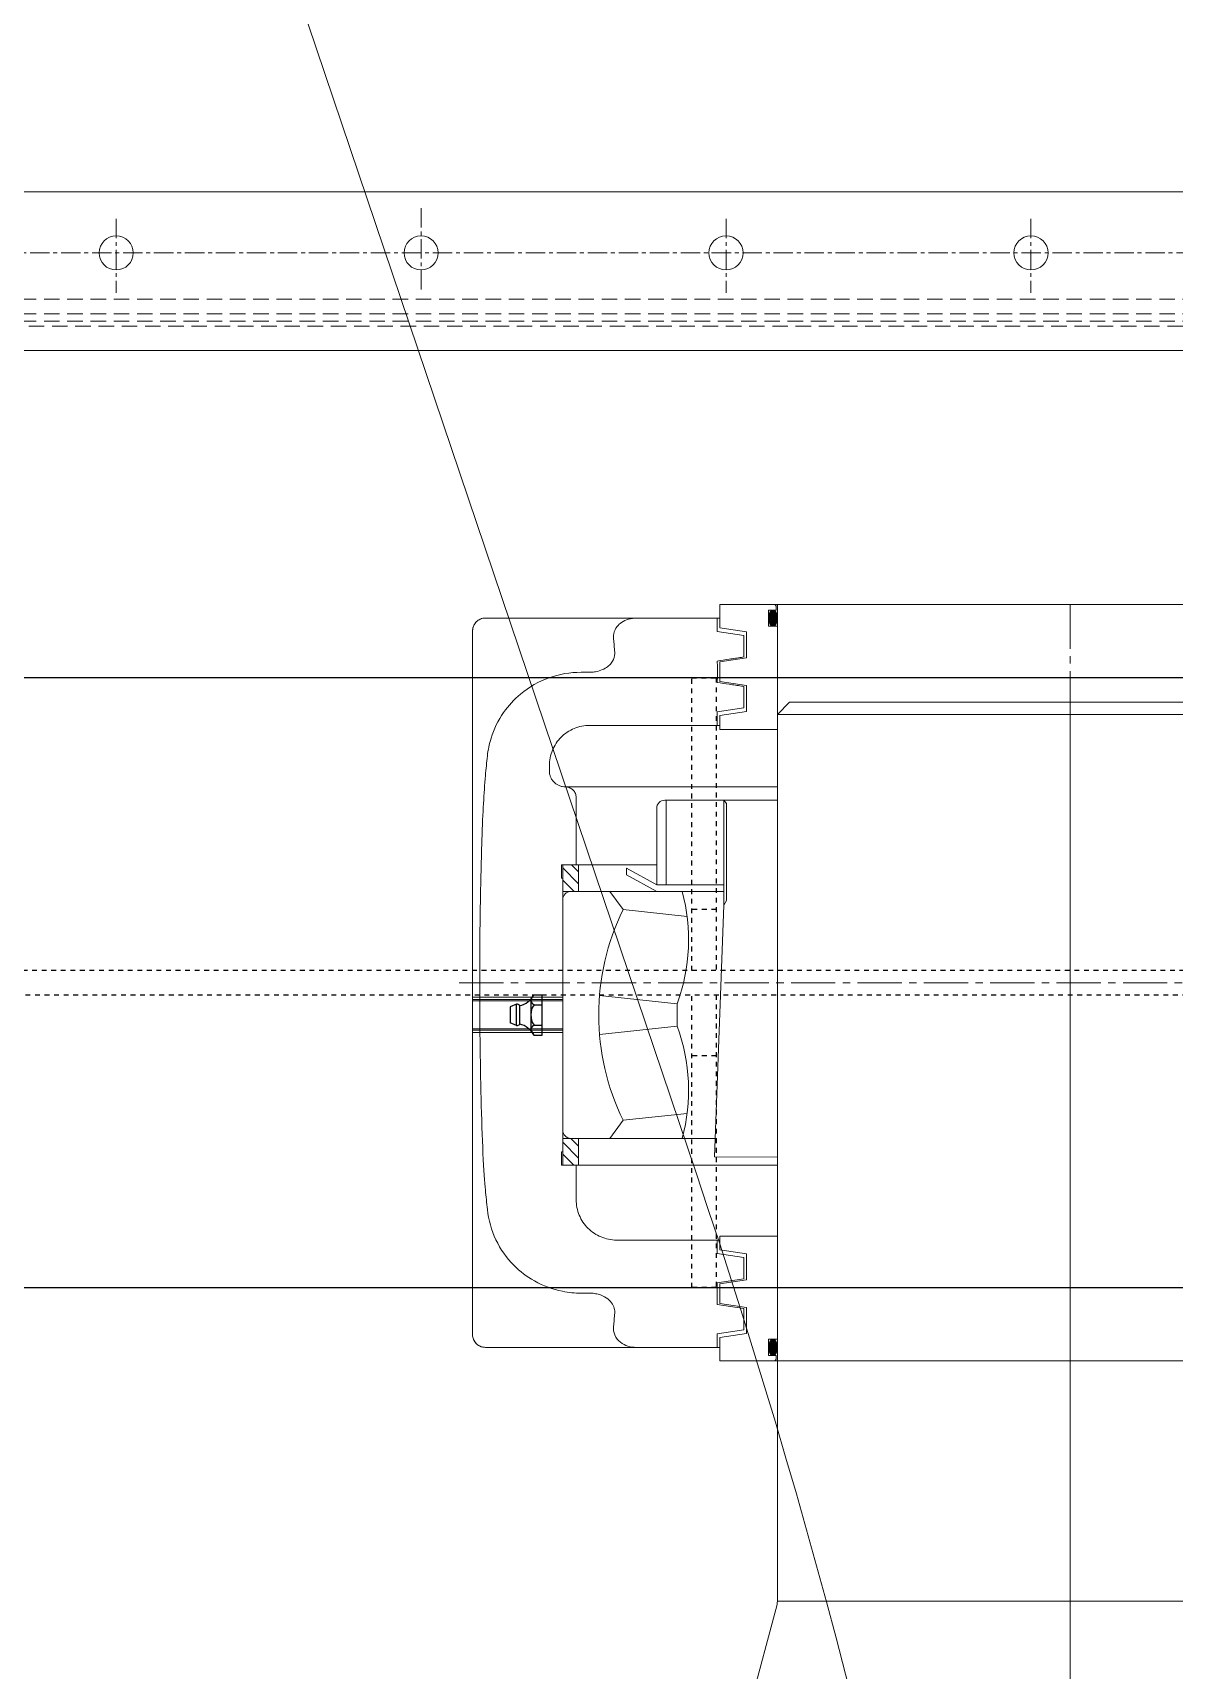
# Model space of a CAD drawing. Header units: millimetres. Extents: x -1319 to 21258, y 11161 to 27532.
# Drawn here: x 8302 to 8770, y 18400 to 19071 of the extents above; entities that cross this region are included whole.
import ezdxf

# ---------------------------------------------------------------- set-up
doc = ezdxf.new("R2010")
doc.units = ezdxf.units.MM
for name, pattern in [('CENTER', [12.7, 7.9375, -1.5875, 1.5875, -1.5875]), ('CENTER2', [1.125, 0.75, -0.125, 0.125, -0.125]), ('DXK_LINE_DOT2', [3.9198, 1.9599, -1.9599]), ('HIDDEN', [9.525, 6.35, -3.175])]:
    doc.linetypes.add(name, pattern=pattern)
doc.layers.add('1', color=7, linetype='Continuous')
doc.layers.add('2', color=7, linetype='Continuous')
for name, color, linetype, lineweight in [('All Bought', 110, 'Continuous', 9), ('CEN', 1, 'CENTER', 9), ('CENETR LINE', 1, 'CENTER2', 9), ('HIDDDEN', 3, 'HIDDEN', 9), ('hoist', 221, 'Continuous', 9), ('MAIN OBJECT', 2, 'Continuous', 18)]:
    doc.layers.add(name, color=color, linetype=linetype, lineweight=lineweight)

# ---------------------------------------------------------------- blocks, each defined once
blk = doc.blocks.new('A$Cfeb8c868')
at = {"layer": '1', "color": 4, "linetype": 'DXK_LINE_DOT2'}
for p, q in [((2845, -4675), (1855, -4675)), ((2845, -4795), (2845, -4675)), ((2845, -4675), (2855, -4675)), ((2855, -4675), (2855, -4795)), ((3845, -4675), (2855, -4675)), ((2855, -4770), (2845, -4770)), ((8370, -4795), (-125, -4795)), ((-125, -4805), (8370, -4805)), ((2845, -4925), (2845, -4805)), ((2855, -4805), (2855, -4925)), ((2855, -4830), (2845, -4830)), ((1855, -4925), (2845, -4925)), ((2855, -4925), (2845, -4925)), ((2855, -4925), (3845, -4925))]:
    blk.add_line(p, q, dxfattribs=at)
at = {"layer": '2', "color": 4, "linetype": 'Continuous'}
for p, q in [((8370, -4675), (-125, -4675)), ((-125, -4925), (5993, -4925))]:
    blk.add_line(p, q, dxfattribs=at)
blk = doc.blocks.new('A$C8184bacf')
at = {"layer": 'All Bought'}
h = blk.add_hatch(color=1, dxfattribs=at)
h.dxf.hatch_style = 1
h.set_gradient(color1=(0, 0, 255), color2=(255, 255, 0), tint=1)
edge = h.paths.add_edge_path()
edge.add_ellipse((2878.27, -4650.5), major_axis=(0, -3.3), ratio=0.55, start_angle=0, end_angle=360, ccw=False)
h = blk.add_hatch(color=1, dxfattribs=at)
h.dxf.hatch_style = 1
h.set_gradient(color1=(0, 0, 255), color2=(255, 255, 0), tint=1)
edge = h.paths.add_edge_path()
edge.add_ellipse((2878.27, -4949.5), major_axis=(0, 3.3), ratio=0.55, start_angle=0, end_angle=360)
at = {"color": 1, "ltscale": 3.5}
for p, q in [((2779.01, -4806.97, 448149754.84), (2780.21, -4804.9, 448149754.84)), ((2780.21, -4804.9, 448149754.84), (2783.58, -4804.9, 448149754.84)), ((2773.13, -4808.86, 448149754.84), (2770.51, -4809.93, 448149754.84)), ((2770.51, -4809.93, 448149754.84), (2770.51, -4816.47, 448149754.84)), ((2773.13, -4817.54, 448149754.84), (2773.13, -4808.86, 448149754.84)), ((2774.43, -4816.99, 448149754.84), (2774.43, -4809.41, 448149754.84)), ((2779.01, -4806.97, 448149754.84), (2779.01, -4819.43, 448149754.84)), ((2780.32, -4809.05, 448149754.84), (2783.58, -4809.05, 448149754.84)), ((2773.13, -4817.54, 448149754.84), (2770.51, -4816.47, 448149754.84)), ((2779.01, -4819.43, 448149754.84), (2780.21, -4821.5, 448149754.84)), ((2780.32, -4817.35, 448149754.84), (2783.58, -4817.35, 448149754.84)), ((2780.21, -4821.5, 448149754.84), (2783.58, -4821.5, 448149754.84))]:
    blk.add_line(p, q, dxfattribs=at)
at = {"color": 1}
blk.add_line((2783.58, -4821.5, 448149754.84), (2783.58, -4804.9, 448149754.84), dxfattribs=at)
at = {"color": 1, "ltscale": 3.5}
for centre, radius, start, end in [((2772.61, -4801.13, 448149754.84), 8.47, 282.42777, 333.00982), ((2773.32, -4810.23, 448149754.84), 1.39, 36.50899, 97.9262), ((2781.31, -4806.97, 448149754.84), 2.3, 180, 244.40846), ((2786.25, -4813.2, 448149754.84), 7.25, 145.03966, 214.96034), ((2773.32, -4816.17, 448149754.84), 1.39, 262.0738, 323.49101), ((2772.61, -4825.27, 448149754.84), 8.47, 26.99018, 77.57223), ((2781.31, -4819.43, 448149754.84), 2.3, 115.59154, 180)]:
    blk.add_arc(centre, radius, start, end, dxfattribs=at)
at = {"layer": 'All Bought', "color": 1}
for p, q in [((3143.73, -4645, 448149754.84), (2856.43, -4645, 448149754.84)), ((2856.43, -4647.2, 448149754.84), (2856.43, -4645, 448149754.84)), ((2879.53, -4647.2, 448149754.84), (2879.53, -4645.66, 448149754.84)), ((2880.08, -4645, 448149754.84), (2880.08, -4955, 448149754.84)), ((2760.36, -4650.5, 448149754.84), (2822.32, -4650.5, 448149754.84)), ((2856.43, -4650.5, 448149754.84), (2822.33, -4650.5, 448149754.84)), ((2855.33, -4656, 448149754.84), (2855.33, -4650.5, 448149754.84)), ((2856.43, -4654.5, 448149754.84), (2856.43, -4647.2, 448149754.84)), ((2876.45, -4653.8, 448149754.84), (2876.45, -4647.2, 448149754.84)), ((2879.53, -4647.2, 448149754.84), (2876.45, -4647.2, 448149754.84)), ((2755.08, -4655.78, 448149754.84), (2755.08, -4666.21, 448149754.84)), ((2866.33, -4657.65, 448149754.84), (2855.33, -4656, 448149754.84)), ((2867.43, -4656.15, 448149754.84), (2856.43, -4654.5, 448149754.84)), ((2866.33, -4666.45, 448149754.84), (2866.33, -4657.65, 448149754.84)), ((2867.43, -4666.85, 448149754.84), (2867.43, -4656.15, 448149754.84)), ((2880.08, -4653.8, 448149754.84), (2876.45, -4653.8, 448149754.84)), ((2880.08, -4696.15, 448149754.84), (2880.08, -4653.8, 448149754.84)), ((2856.43, -4668.5, 448149754.84), (2867.43, -4666.85, 448149754.84)), ((2856.43, -4676.5, 448149754.84), (2856.43, -4668.5, 448149754.84)), ((2755.08, -4678.79, 448149754.84), (2755.08, -4806.91, 448149754.84)), ((2867.43, -4678.15, 448149754.84), (2856.43, -4676.5, 448149754.84)), ((2866.33, -4687.35, 448149754.84), (2866.33, -4678.79, 448149754.84)), ((2867.43, -4688.85, 448149754.84), (2867.43, -4678.15, 448149754.84)), ((2885.08, -4685, 448149755.6), (2880.08, -4690, 448149755.6)), ((3000.08, -4685, 448149755.6), (2885.08, -4685, 448149755.6)), ((3000.08, -4685, 448149755.6), (3000.08, -7915, 448149755.6)), ((3000.08, -4685, 448149755.6), (3115.08, -4685, 448149755.6)), ((2855.33, -4689, 448149754.84), (2866.33, -4687.35, 448149754.84)), ((2855.33, -4694.5, 448149754.84), (2855.33, -4689, 448149754.84)), ((2856.43, -4690.5, 448149754.84), (2867.43, -4688.85, 448149754.84)), ((2856.43, -4696.15, 448149754.84), (2856.43, -4690.5, 448149754.84)), ((2880.08, -4690, 448149755.6), (2880.08, -5053.59, 448149755.6)), ((2803.08, -4694.5, 448149754.84), (2856.43, -4694.5, 448149754.84)), ((2856.43, -4696.15, 448149754.84), (2880.08, -4696.15, 448149754.84)), ((2786.58, -4713.1, 448149754.84), (2786.58, -4711, 448149754.84)), ((2880.08, -4719.7, 448149754.84), (2793.18, -4719.7, 448149754.84)), ((2797.58, -4751.6, 448149754.84), (2797.58, -4724.1, 448149754.84)), ((2833.88, -4725.2, 448149754.84), (2880.08, -4725.2, 448149754.84)), ((2834.43, -4759.85, 448149754.84), (2834.43, -4725.2, 448149754.84)), ((2858.08, -4768.21, 448149754.84), (2858.08, -4725.2, 448149754.84)), ((2858.08, -4725.2, 448149754.84), (2858.08, -4727.14, 448149754.84)), ((2858.08, -4725.2, 448149754.84), (2859.18, -4726.47, 448149754.84)), ((2880.08, -4871.5, 448149754.84), (2880.08, -4725.2, 448149754.84)), ((2830.58, -4759.85, 448149754.84), (2830.58, -4728.5, 448149754.84)), ((2859.18, -4766.34, 448149754.84), (2859.18, -4726.47, 448149754.84)), ((2791.53, -4757.1, 448149754.84), (2791.53, -4751.6, 448149754.84)), ((2791.53, -4751.6, 448149754.84), (2797.58, -4751.6, 448149754.84)), ((2792.08, -4813.2, 448149754.84), (2792.08, -4751.6, 448149754.84)), ((2792.08, -4762.6, 448149754.84), (2792.08, -4751.6, 448149754.84)), ((2792.08, -4751.6, 448149754.84), (2798.58, -4751.6, 448149754.84)), ((2797.58, -4751.6, 448149754.84), (2830.58, -4751.6, 448149754.84)), ((2798.58, -4751.6, 448149754.84), (2798.58, -4762.6, 448149754.84)), ((2830.58, -4759.85, 448149754.84), (2818.2, -4752.98, 448149754.84)), ((2818.2, -4755.73, 448149754.84), (2818.2, -4752.98, 448149754.84)), ((2792.08, -4757.1, 448149754.84), (2791.53, -4757.1, 448149754.84)), ((2830.58, -4762.6, 448149754.84), (2818.2, -4755.73, 448149754.84)), ((2830.58, -4759.85, 448149754.84), (2858.08, -4759.85, 448149754.84)), ((2798.58, -4762.6, 448149754.84), (2792.08, -4762.6, 448149754.84)), ((2792.08, -4860.5, 448149754.84), (2792.08, -4765.9, 448149754.84)), ((2795.38, -4762.6, 448149754.84), (2858.08, -4762.6, 448149754.84)), ((2811.33, -4762.6, 448149754.84), (2816.82, -4770, 448149754.84)), ((2858.08, -4768.21, 448149754.84), (2859.18, -4766.34, 448149754.84)), ((2816.82, -4770, 448149754.84), (2843.04, -4772.79, 448149754.84)), ((2854.31, -4871.44, 448149754.84), (2858.08, -4768.21, 448149754.84)), ((2807.14, -4805.22, 448149754.84), (2838.96, -4808.6, 448149754.84)), ((2792.08, -4874.8, 448149754.84), (2792.08, -4813.2, 448149754.84)), ((2838.96, -4817.8, 448149754.84), (2838.96, -4808.6, 448149754.84)), ((2755.08, -4819.49, 448149754.84), (2755.08, -4944.22, 448149754.84)), ((2807.14, -4821.18, 448149754.84), (2838.96, -4817.8, 448149754.84)), ((2816.82, -4856.4, 448149754.84), (2843.04, -4853.61, 448149754.84)), ((2811.33, -4863.8, 448149754.84), (2816.82, -4856.4, 448149754.84)), ((2792.08, -4863.8, 448149754.84), (2792.08, -4874.8, 448149754.84)), ((2798.58, -4863.8, 448149754.84), (2792.08, -4863.8, 448149754.84)), ((2795.38, -4863.8, 448149754.84), (2854.59, -4863.8, 448149754.84)), ((2798.58, -4874.8, 448149754.84), (2798.58, -4863.8, 448149754.84)), ((2791.53, -4874.8, 448149754.84), (2791.53, -4869.3, 448149754.84)), ((2791.53, -4869.3, 448149754.84), (2792.08, -4869.3, 448149754.84)), ((2854.31, -4871.44, 448149754.84), (2880.08, -4871.5, 448149754.84)), ((2797.58, -4874.8, 448149754.84), (2791.53, -4874.8, 448149754.84)), ((2792.08, -4874.8, 448149754.84), (2798.58, -4874.8, 448149754.84)), ((2797.58, -4889, 448149754.84), (2797.58, -4874.8, 448149754.84)), ((2797.58, -4874.8, 448149754.84), (2880.08, -4874.8, 448149754.84)), ((2856.43, -4905.5, 448149754.84), (2814.08, -4905.5, 448149754.84)), ((2855.33, -4911, 448149754.84), (2855.33, -4905.5, 448149754.84)), ((2856.43, -4903.85, 448149754.84), (2880.08, -4903.85, 448149754.84)), ((2856.43, -4903.85, 448149754.84), (2856.43, -4909.5, 448149754.84)), ((2880.08, -4903.85, 448149754.84), (2880.08, -4946.2, 448149754.84)), ((2866.33, -4912.65, 448149754.84), (2855.33, -4911, 448149754.84)), ((2856.43, -4909.5, 448149754.84), (2867.43, -4911.15, 448149754.84)), ((2866.33, -4921.45, 448149754.84), (2866.33, -4912.65, 448149754.84)), ((2867.43, -4911.15, 448149754.84), (2867.43, -4921.85, 448149754.84)), ((2855.33, -4923.1, 448149754.84), (2866.33, -4921.45, 448149754.84)), ((2855.33, -4931.9, 448149754.84), (2855.33, -4923.1, 448149754.84)), ((2867.43, -4921.85, 448149754.84), (2856.43, -4923.5, 448149754.84)), ((2856.43, -4923.5, 448149754.84), (2856.43, -4931.5, 448149754.84)), ((2866.33, -4933.55, 448149754.84), (2855.33, -4931.9, 448149754.84)), ((2856.43, -4931.5, 448149754.84), (2867.43, -4933.15, 448149754.84)), ((2866.33, -4942.35, 448149754.84), (2866.33, -4933.55, 448149754.84)), ((2867.43, -4933.15, 448149754.84), (2867.43, -4943.85, 448149754.84)), ((2855.33, -4944, 448149754.84), (2866.33, -4942.35, 448149754.84)), ((2855.33, -4949.5, 448149754.84), (2855.33, -4944, 448149754.84)), ((2867.43, -4943.85, 448149754.84), (2856.43, -4945.5, 448149754.84)), ((2856.43, -4945.5, 448149754.84), (2856.43, -4952.8, 448149754.84)), ((2880.08, -4946.2, 448149754.84), (2876.45, -4946.2, 448149754.84)), ((2876.45, -4946.2, 448149754.84), (2876.45, -4952.8, 448149754.84)), ((2760.36, -4949.5, 448149754.84), (2822.32, -4949.5, 448149754.84)), ((2822.33, -4949.5, 448149754.84), (2856.43, -4949.5, 448149754.84)), ((2856.43, -4952.8, 448149754.84), (2856.43, -4955, 448149754.84)), ((2879.53, -4952.8, 448149754.84), (2876.45, -4952.8, 448149754.84)), ((2879.53, -4952.8, 448149754.84), (2879.53, -4954.34, 448149754.84)), ((3143.73, -4955, 448149754.84), (2856.43, -4955, 448149754.84)), ((2860.25, -5128.26, 448149755.6), (2879.91, -5054.89, 448149755.6)), ((2880.08, -5053.59, 448149755.6), (3000.08, -5053.6, 448149755.6)), ((3120.08, -5053.59, 448149755.6), (3000.08, -5053.6, 448149755.6))]:
    blk.add_line(p, q, dxfattribs=at)
at = {"layer": 'All Bought', "color": 1, "ltscale": 3.43245}
for p, q in [((2799.57, -4672.72, 448149754.84), (2803.43, -4672.72, 448149754.84)), ((2803.43, -4927.28, 448149754.84), (2799.57, -4927.28, 448149754.84))]:
    blk.add_line(p, q, dxfattribs=at)
at = {"layer": 'All Bought', "color": 1, "ltscale": 0.25}
for p in [(2880.08, -4690, 448149755.6), (3120.08, -4690, 448149755.6)]:
    blk.add_line(p, (3000.08, -4690.01, 448149755.6), dxfattribs=at)
at = {"layer": 'All Bought', "color": 1, "linetype": 'Continuous'}
for p, q in [((2798.58, -4759.45, 448149754.84), (2792.08, -4752.95, 448149754.84)), ((2798.58, -4754.51, 448149754.84), (2795.67, -4751.6, 448149754.84)), ((2796.79, -4762.6, 448149754.84), (2792.08, -4757.89, 448149754.84)), ((2798.58, -4871.89, 448149754.84), (2792.08, -4865.39, 448149754.84)), ((2798.58, -4866.95, 448149754.84), (2795.43, -4863.8, 448149754.84)), ((2796.55, -4874.8, 448149754.84), (2792.08, -4870.33, 448149754.84))]:
    blk.add_line(p, q, dxfattribs=at)
at = {"layer": 'All Bought', "color": 1, "ltscale": 26.877386}
for p, q in [((2792.08, -4805.96, 448149754.84), (2755.08, -4805.96, 448149754.84)), ((2792.08, -4806.91, 448149754.84), (2755.08, -4806.91, 448149754.84)), ((2792.08, -4819.49, 448149754.84), (2755.08, -4819.49, 448149754.84)), ((2755.08, -4820.44, 448149754.84), (2792.08, -4820.44, 448149754.84))]:
    blk.add_line(p, q, dxfattribs=at)
at = {"layer": 'All Bought', "color": 1}
for centre, radius, start, end in [((2878.87, -4645.66, 448149754.84), 0.66, 0, 90), ((2833.88, -4728.5, 448149754.84), 3.3, 90, 180), ((2795.38, -4765.9, 448149754.84), 3.3, 90, 180), ((2767.83, -4782.35, 448149754.84), 75.82, 339.74705, 15.09929), ((2905.04, -4813.2, 448149754.84), 98.23, 153.91337, 206.08663), ((2767.83, -4844.05, 448149754.84), 75.82, 344.90071, 20.25295), ((2795.38, -4860.5, 448149754.84), 3.3, 180, 270), ((2878.87, -4954.34, 448149754.84), 0.66, 270, 0), ((2875.08, -5053.59, 448149755.6), 5, 345, 0)]:
    blk.add_arc(centre, radius, start, end, dxfattribs=at)
for centre, major_axis, start_param, end_param in [((2760.36, -4672.5, 448149754.84), (0, 22), 0, 0.003073), ((2755.08, -4672.5, 448149754.84), (0, 16.72), 4.712389, 6.287425), ((2755.08, -4672.5, 448149754.84), (0, -6.29), 0.011262, 3.130331), ((2755.08, -4813.2, 448149754.84), (0, -6.29), 0.011262, 3.130331), ((2760.36, -4927.5, 448149754.84), (0, -22), 6.28011, 6.283183)]:
    blk.add_ellipse(centre, major_axis=major_axis, ratio=0.000622, start_param=start_param, end_param=end_param, dxfattribs=at)
at = {"layer": 'All Bought', "color": 1, "extrusion": (0, 0, -1)}
blk.add_ellipse((2878.27, -4650.5, 448149754.84), major_axis=(0, -3.3), ratio=0.55, dxfattribs=at)
at = {"layer": 'All Bought', "color": 1, "ltscale": 0.090823}
for centre, major_axis in [((2755.08, -4672.5, 448149754.84), (0, 6.29)), ((2755.08, -4672.5, 448149754.84), (0, -6.29)), ((2755.08, -4813.2, 448149754.84), (0, 6.29)), ((2755.08, -4813.2, 448149754.84), (0, -6.29))]:
    blk.add_ellipse(centre, major_axis=major_axis, ratio=0.000622, start_param=6.271924, end_param=6.294447, dxfattribs=at)
at = {"layer": 'All Bought', "color": 1, "ltscale": 1.578308}
blk.add_ellipse((2866.34, -4672.5, 448149754.84), major_axis=(0, -7.24), ratio=0.000622, start_param=0.242578, end_param=0.582696, dxfattribs=at)
at = {"layer": 'All Bought', "color": 1}
blk.add_ellipse((2878.27, -4949.5, 448149754.84), major_axis=(0, 3.3), ratio=0.55, dxfattribs=at)
for points, knots in [([(2760.36, -4650.5, 448149754.84), (2760.03, -4650.5, 448149754.84), (2759.68, -4650.53, 448149754.84), (2758.98, -4650.67, 448149754.84), (2758.64, -4650.78, 448149754.84), (2758.04, -4651.03, 448149754.84), (2757.72, -4651.19, 448149754.84), (2757.13, -4651.59, 448149754.84), (2756.86, -4651.82, 448149754.84), (2756.4, -4652.28, 448149754.84), (2756.17, -4652.55, 448149754.84), (2755.77, -4653.14, 448149754.84), (2755.61, -4653.46, 448149754.84), (2755.36, -4654.06, 448149754.84), (2755.25, -4654.4, 448149754.84), (2755.11, -4655.1, 448149754.84), (2755.08, -4655.45, 448149754.84), (2755.08, -4655.78, 448149754.84)], [0, 0, 0, 0, 0.0888576, 0.0888576, 0.1777152, 0.1777152, 0.2665731, 0.2665731, 0.3554311, 0.3554311, 0.4442894, 0.4442894, 0.5331477, 0.5331477, 0.6220064, 0.6220064, 0.7108651, 0.7108651, 0.7108651, 0.7108651]), ([(2755.08, -4655.78, 448149754.84), (2755.2, -4654.6, 448149754.84), (2755.3, -4654.22, 448149754.84), (2755.63, -4653.39, 448149754.84), (2755.88, -4652.94, 448149754.84), (2756.54, -4652.1, 448149754.84), (2756.96, -4651.7, 448149754.84), (2757.89, -4651.08, 448149754.84), (2758.41, -4650.84, 448149754.84), (2759.41, -4650.56, 448149754.84), (2759.89, -4650.5, 448149754.84), (2760.36, -4650.5, 448149754.84)], [0, 0, 0, 0, 0.1054269, 0.1054269, 0.2432705, 0.2432705, 0.3965866, 0.3965866, 0.5495154, 0.5495154, 0.6784358, 0.6784358, 0.6784358, 0.6784358]), ([(2822.32, -4650.5, 448149754.84), (2822.32, -4650.5, 448149754.84), (2822.32, -4650.5, 448149754.84), (2822.31, -4650.5, 448149754.84), (2822.31, -4650.5, 448149754.84), (2822.31, -4650.5, 448149754.84)], [-0.001174289, -0.001174289, -0.001174289, -0.001174289, -0.000650113, -0.000650113, 0, 0, 0, 0]), ([(2866.34, -4666.45, 448149754.84), (2865.99, -4666.5, 448149754.84), (2865.63, -4666.56, 448149754.84), (2864.52, -4666.73, 448149754.84), (2863.7, -4666.85, 448149754.84), (2862.04, -4667.1, 448149754.84), (2861.18, -4667.23, 448149754.84), (2858.72, -4667.6, 448149754.84), (2857.07, -4667.85, 448149754.84), (2855.41, -4668.1, 448149754.84)], [2.3836015, 2.3836015, 2.3836015, 2.3836015, 2.4838288, 2.4838288, 2.7150976, 2.7150976, 2.9463663, 2.9463663, 3.3713346, 3.3713346, 3.3713346, 3.3713346]), ([(2855.41, -4668.1, 448149754.84), (2855.43, -4668.65, 448149754.84), (2855.45, -4669.34, 448149754.84), (2855.47, -4670.87, 448149754.84), (2855.48, -4671.71, 448149754.84), (2855.48, -4672.5, 448149754.84), (2855.48, -4673.29, 448149754.84), (2855.47, -4674.13, 448149754.84), (2855.45, -4675.66, 448149754.84), (2855.43, -4676.35, 448149754.84), (2855.41, -4676.9, 448149754.84)], [-0.424669, -0.424669, -0.424669, -0.424669, -0.2155926, -0.2155926, 0, 0, 0, 0.2155926, 0.2155926, 0.424669, 0.424669, 0.424669, 0.424669]), ([(2855.41, -4676.9, 448149754.84), (2857.07, -4677.15, 448149754.84), (2858.72, -4677.4, 448149754.84), (2861.18, -4677.77, 448149754.84), (2862.04, -4677.9, 448149754.84), (2863.7, -4678.15, 448149754.84), (2864.52, -4678.27, 448149754.84), (2865.63, -4678.44, 448149754.84), (2865.99, -4678.5, 448149754.84), (2866.34, -4678.55, 448149754.84)], [0.9626443, 0.9626443, 0.9626443, 0.9626443, 1.3876126, 1.3876126, 1.6188814, 1.6188814, 1.8501501, 1.8501501, 1.9503774, 1.9503774, 1.9503774, 1.9503774]), ([(2866.34, -4678.55, 448149754.84), (2866.34, -4678.72, 448149754.84), (2866.33, -4678.79, 448149754.84), (2866.33, -4678.79, 448149754.84), (2866.33, -4678.79, 448149754.84), (2866.33, -4678.79, 448149754.84)], [0.7077487, 0.7077487, 0.7077487, 0.7077487, 0.8623955, 0.8623955, 0.8624667, 0.8624667, 0.8624667, 0.8624667]), ([(2786.58, -4711, 448149754.84), (2786.58, -4709.98, 448149754.84), (2786.68, -4708.87, 448149754.84), (2787.11, -4706.69, 448149754.84), (2787.45, -4705.63, 448149754.84), (2788.23, -4703.75, 448149754.84), (2788.74, -4702.76, 448149754.84), (2789.98, -4700.91, 448149754.84), (2790.69, -4700.05, 448149754.84), (2792.13, -4698.61, 448149754.84), (2792.99, -4697.9, 448149754.84), (2794.84, -4696.66, 448149754.84), (2795.83, -4696.15, 448149754.84), (2797.71, -4695.37, 448149754.84), (2798.77, -4695.03, 448149754.84), (2800.95, -4694.6, 448149754.84), (2802.06, -4694.5, 448149754.84), (2803.08, -4694.5, 448149754.84)], [0, 0, 0, 0, 0.27768, 0.27768, 0.555361, 0.555361, 0.833041, 0.833041, 1.110722, 1.110722, 1.388402, 1.388402, 1.666083, 1.666083, 1.943763, 1.943763, 2.221444, 2.221444, 2.221444, 2.221444]), ([(2793.18, -4719.7, 448149754.84), (2792.77, -4719.7, 448149754.84), (2792.33, -4719.66, 448149754.84), (2791.46, -4719.49, 448149754.84), (2791.03, -4719.35, 448149754.84), (2790.28, -4719.04, 448149754.84), (2789.88, -4718.83, 448149754.84), (2789.14, -4718.34, 448149754.84), (2788.8, -4718.05, 448149754.84), (2788.23, -4717.48, 448149754.84), (2787.94, -4717.14, 448149754.84), (2787.45, -4716.4, 448149754.84), (2787.24, -4716, 448149754.84), (2786.93, -4715.25, 448149754.84), (2786.79, -4714.82, 448149754.84), (2786.62, -4713.95, 448149754.84), (2786.58, -4713.51, 448149754.84), (2786.58, -4713.1, 448149754.84)], [-0.8885776, -0.8885776, -0.8885776, -0.8885776, -0.7775054, -0.7775054, -0.6664332, -0.6664332, -0.555361, -0.555361, -0.4442888, -0.4442888, -0.3332166, -0.3332166, -0.2221444, -0.2221444, -0.1110722, -0.1110722, 0, 0, 0, 0]), ([(2797.58, -4724.1, 448149754.84), (2797.58, -4723.83, 448149754.84), (2797.55, -4723.53, 448149754.84), (2797.44, -4722.95, 448149754.84), (2797.35, -4722.67, 448149754.84), (2797.14, -4722.17, 448149754.84), (2797, -4721.9, 448149754.84), (2796.67, -4721.41, 448149754.84), (2796.48, -4721.18, 448149754.84), (2796.1, -4720.8, 448149754.84), (2795.87, -4720.61, 448149754.84), (2795.38, -4720.28, 448149754.84), (2795.12, -4720.14, 448149754.84), (2794.61, -4719.93, 448149754.84), (2794.33, -4719.84, 448149754.84), (2793.75, -4719.73, 448149754.84), (2793.45, -4719.7, 448149754.84), (2793.18, -4719.7, 448149754.84)], [1.1847701, 1.1847701, 1.1847701, 1.1847701, 1.2588182, 1.2588182, 1.3328664, 1.3328664, 1.4069145, 1.4069145, 1.4809626, 1.4809626, 1.5550108, 1.5550108, 1.6290589, 1.6290589, 1.703107, 1.703107, 1.7771552, 1.7771552, 1.7771552, 1.7771552]), ([(2814.08, -4905.5, 448149754.84), (2813.06, -4905.5, 448149754.84), (2811.95, -4905.4, 448149754.84), (2809.77, -4904.97, 448149754.84), (2808.71, -4904.63, 448149754.84), (2806.83, -4903.85, 448149754.84), (2805.84, -4903.34, 448149754.84), (2803.99, -4902.1, 448149754.84), (2803.13, -4901.39, 448149754.84), (2801.69, -4899.95, 448149754.84), (2800.98, -4899.09, 448149754.84), (2799.74, -4897.24, 448149754.84), (2799.23, -4896.25, 448149754.84), (2798.45, -4894.37, 448149754.84), (2798.11, -4893.31, 448149754.84), (2797.68, -4891.13, 448149754.84), (2797.58, -4890.02, 448149754.84), (2797.58, -4889, 448149754.84)], [-2.221444, -2.221444, -2.221444, -2.221444, -1.943763, -1.943763, -1.666083, -1.666083, -1.388402, -1.388402, -1.110722, -1.110722, -0.833041, -0.833041, -0.555361, -0.555361, -0.27768, -0.27768, 0, 0, 0, 0]), ([(2755.08, -4944.22, 448149754.84), (2755.08, -4944.55, 448149754.84), (2755.11, -4944.9, 448149754.84), (2755.25, -4945.6, 448149754.84), (2755.36, -4945.94, 448149754.84), (2755.61, -4946.54, 448149754.84), (2755.77, -4946.86, 448149754.84), (2756.17, -4947.45, 448149754.84), (2756.4, -4947.72, 448149754.84), (2756.86, -4948.18, 448149754.84), (2757.13, -4948.41, 448149754.84), (2757.72, -4948.81, 448149754.84), (2758.04, -4948.97, 448149754.84), (2758.64, -4949.22, 448149754.84), (2758.98, -4949.33, 448149754.84), (2759.68, -4949.47, 448149754.84), (2760.03, -4949.5, 448149754.84), (2760.36, -4949.5, 448149754.84)], [-0.7108651, -0.7108651, -0.7108651, -0.7108651, -0.6220064, -0.6220064, -0.5331477, -0.5331477, -0.4442894, -0.4442894, -0.3554311, -0.3554311, -0.2665731, -0.2665731, -0.1777152, -0.1777152, -0.0888576, -0.0888576, 0, 0, 0, 0]), ([(2760.36, -4949.5, 448149754.84), (2759.79, -4949.5, 448149754.84), (2759.21, -4949.41, 448149754.84), (2758.14, -4949.04, 448149754.84), (2757.63, -4948.77, 448149754.84), (2756.74, -4948.1, 448149754.84), (2756.34, -4947.69, 448149754.84), (2755.7, -4946.76, 448149754.84), (2755.45, -4946.24, 448149754.84), (2755.23, -4945.48, 448149754.84), (2755.18, -4945.25, 448149754.84), (2755.14, -4945.02, 448149754.84)], [0, 0, 0, 0, 0.1556608, 0.1556608, 0.3085095, 0.3085095, 0.461459, 0.461459, 0.6144001, 0.6144001, 0.6781392, 0.6781392, 0.6781392, 0.6781392]), ([(2822.31, -4949.5, 448149754.84), (2822.31, -4949.5, 448149754.84), (2822.31, -4949.5, 448149754.84), (2822.32, -4949.5, 448149754.84), (2822.32, -4949.5, 448149754.84), (2822.32, -4949.5, 448149754.84)], [-0.001174289, -0.001174289, -0.001174289, -0.001174289, -0.000524176, -0.000524176, 0, 0, 0, 0])]:
    blk.add_open_spline(points, degree=3, knots=knots, dxfattribs=at)
for points, weights, degree in [([(2822.31, -4650.5, 448149754.84), (2792.08, -4650.5, 448149754.84), (2760.36, -4650.5, 448149754.84)], [0.999999999634, 0.999999597681, 1], 2), ([(2755.08, -4807.45, 448149754.84), (2766.06, -4807.45, 448149754.84), (2777.06, -4807.46, 448149754.84), (2788.1, -4807.47, 448149754.84)], [0.999999994503, 0.999999111285, 0.999999110427, 0.999999991929], 3), ([(2788.08, -4818.95, 448149754.84), (2777.05, -4818.95, 448149754.84), (2766.05, -4818.95, 448149754.84), (2755.08, -4818.95, 448149754.84)], [1, 0.999999119112, 0.999999119162, 1.00000000015], 3), ([(2760.36, -4949.5, 448149754.84), (2792.08, -4949.5, 448149754.84), (2822.31, -4949.5, 448149754.84)], [1, 0.999999598847, 0.999999999635], 2)]:
    blk.add_rational_spline(points, weights, degree=degree, dxfattribs=at)
at = {"layer": 'All Bought', "color": 1, "ltscale": 14.638486}
blk.add_open_spline([(2812.89, -4659.19, 448149754.84), (2812.79, -4658.39, 448149754.84), (2812.84, -4657.62, 448149754.84), (2813.21, -4655.77, 448149754.84), (2813.7, -4654.8, 448149754.84), (2814.83, -4653.32, 448149754.84), (2815.44, -4652.76, 448149754.84), (2816.98, -4651.69, 448149754.84), (2817.97, -4651.24, 448149754.84), (2820.08, -4650.65, 448149754.84), (2821.19, -4650.5, 448149754.84), (2822.31, -4650.5, 448149754.84)], degree=3, knots=[-2.464093, -2.464093, -2.464093, -2.464093, -2.121741, -2.121741, -1.581706, -1.581706, -1.150319, -1.150319, -0.575156, -0.575156, -0.001138, -0.001138, -0.001138, -0.001138], dxfattribs=at)
at = {"layer": 'All Bought', "color": 1, "ltscale": 0.013366}
for points in [[(2822.32, -4650.5, 448149754.84), (2822.32, -4650.5, 448149754.84), (2822.31, -4650.5, 448149754.84), (2822.31, -4650.5, 448149754.84)], [(2822.31, -4949.5, 448149754.84), (2822.31, -4949.5, 448149754.84), (2822.32, -4949.5, 448149754.84), (2822.32, -4949.5, 448149754.84)]]:
    blk.add_open_spline(points, degree=3, dxfattribs=at)
at = {"layer": 'All Bought', "color": 1}
for points in [[(2822.33, -4650.5, 448149754.84), (2822.33, -4650.5, 448149754.84), (2822.32, -4650.5, 448149754.84), (2822.32, -4650.5, 448149754.84)], [(2788.1, -4807.47, 448149754.84), (2788.16, -4807.47, 448149754.84), (2788.23, -4807.47, 448149754.84), (2788.3, -4807.47, 448149754.84)], [(2788.3, -4807.47, 448149754.84), (2789.56, -4807.47, 448149754.84), (2790.82, -4807.47, 448149754.84), (2792.08, -4807.47, 448149754.84)], [(2788.3, -4818.95, 448149754.84), (2788.23, -4818.95, 448149754.84), (2788.15, -4818.95, 448149754.84), (2788.08, -4818.95, 448149754.84)], [(2792.08, -4818.95, 448149754.84), (2790.82, -4818.95, 448149754.84), (2789.56, -4818.95, 448149754.84), (2788.3, -4818.95, 448149754.84)], [(2822.32, -4949.5, 448149754.84), (2822.32, -4949.5, 448149754.84), (2822.33, -4949.5, 448149754.84), (2822.33, -4949.5, 448149754.84)]]:
    blk.add_open_spline(points, degree=3, dxfattribs=at)
at = {"layer": 'All Bought', "color": 1, "ltscale": 7.97493}
blk.add_open_spline([(2805.55, -4672.5, 448149754.84), (2806.55, -4672.33, 448149754.84), (2807.53, -4672.04, 448149754.84), (2809.86, -4670.99, 448149754.84), (2811.1, -4670.06, 448149754.84), (2812.71, -4668, 448149754.84), (2813.17, -4666.93, 448149754.84), (2813.4, -4665.41, 448149754.84), (2813.41, -4664.96, 448149754.84), (2813.38, -4664.52, 448149754.84)], degree=3, knots=[-1.271154, -1.271154, -1.271154, -1.271154, -0.991177, -0.991177, -0.543213, -0.543213, -0.160187, -0.160187, 0, 0, 0, 0], dxfattribs=at)
at = {"layer": 'All Bought', "color": 1, "ltscale": 3.937527}
for points, knots in [([(2813.38, -4664.52, 448149754.84), (2813.32, -4663.56, 448149754.84), (2813.24, -4662.64, 448149754.84), (2813.07, -4660.86, 448149754.84), (2812.98, -4660.01, 448149754.84), (2812.89, -4659.19, 448149754.84)], [-0.6913466, -0.6913466, -0.6913466, -0.6913466, -0.3456733, -0.3456733, 0, 0, 0, 0]), ([(2812.89, -4940.81, 448149754.84), (2812.98, -4939.99, 448149754.84), (2813.07, -4939.14, 448149754.84), (2813.24, -4937.36, 448149754.84), (2813.32, -4936.44, 448149754.84), (2813.38, -4935.48, 448149754.84)], [0, 0, 0, 0, 0.3456733, 0.3456733, 0.6913466, 0.6913466, 0.6913466, 0.6913466])]:
    blk.add_open_spline(points, degree=3, knots=knots, dxfattribs=at)
at = {"layer": 'All Bought', "color": 1, "ltscale": 1.369994}
for points in [[(2803.43, -4672.72, 448149754.84), (2803.78, -4672.72, 448149754.84), (2804.14, -4672.7, 448149754.84), (2804.85, -4672.63, 448149754.84), (2805.2, -4672.57, 448149754.84), (2805.55, -4672.5, 448149754.84)], [(2805.55, -4927.5, 448149754.84), (2805.2, -4927.43, 448149754.84), (2804.85, -4927.37, 448149754.84), (2804.14, -4927.3, 448149754.84), (2803.78, -4927.28, 448149754.84), (2803.43, -4927.28, 448149754.84)]]:
    blk.add_open_spline(points, degree=3, knots=[0, 0, 0, 0, 0.0971084, 0.0971084, 0.1942169, 0.1942169, 0.1942169, 0.1942169], dxfattribs=at)
at = {"layer": 'All Bought', "color": 1, "ltscale": 30.627644}
blk.add_open_spline([(2761.18, -4707.03, 448149754.84), (2761.44, -4704.58, 448149754.84), (2761.94, -4702.15, 448149754.84), (2763.82, -4696.03, 448149754.84), (2765.57, -4692.45, 448149754.84), (2769.79, -4686.39, 448149754.84), (2772.15, -4683.83, 448149754.84), (2778.28, -4678.75, 448149754.84), (2782.27, -4676.48, 448149754.84), (2790.7, -4673.48, 448149754.84), (2795.14, -4672.72, 448149754.84), (2799.57, -4672.72, 448149754.84)], degree=3, knots=[0, 0, 0, 0, 0.671585, 0.671585, 1.74612, 1.74612, 2.686051, 2.686051, 3.917924, 3.917924, 5.127766, 5.127766, 5.127766, 5.127766], dxfattribs=at)
at = {"layer": 'All Bought', "color": 1, "ltscale": 5.160894}
for points in [[(2760.37, -4715.03, 448149754.84), (2760.63, -4712.36, 448149754.84), (2760.9, -4709.69, 448149754.84), (2761.18, -4707.03, 448149754.84)], [(2761.18, -4892.97, 448149754.84), (2760.9, -4890.31, 448149754.84), (2760.63, -4887.64, 448149754.84), (2760.37, -4884.97, 448149754.84)]]:
    blk.add_open_spline(points, degree=3, dxfattribs=at)
at = {"layer": 'All Bought', "color": 1, "ltscale": 28.138302}
blk.add_open_spline([(2760.37, -4884.97, 448149754.84), (2759.61, -4879.19, 448149754.84), (2759.02, -4863.37, 448149754.84), (2758.22, -4831.71, 448149754.84), (2758.02, -4815.85, 448149754.84), (2758.02, -4790.24, 448149754.84), (2758.09, -4780.48, 448149754.84), (2758.4, -4760.98, 448149754.84), (2758.63, -4751.23, 448149754.84), (2759.3, -4729.32, 448149754.84), (2759.79, -4722.67, 448149754.84), (2760.37, -4715.03, 448149754.84)], degree=3, knots=[0, 0, 0, 0, 4.323377, 4.323377, 8.646753, 8.646753, 11.307839, 11.307839, 13.968924, 13.968924, 17.293507, 17.293507, 17.293507, 17.293507], dxfattribs=at)
at = {"layer": 'All Bought', "color": 1, "ltscale": 30.627657}
blk.add_open_spline([(2799.57, -4927.28, 448149754.84), (2797.01, -4927.28, 448149754.84), (2794.45, -4927.03, 448149754.84), (2787.92, -4925.72, 448149754.84), (2784.03, -4924.28, 448149754.84), (2777.38, -4920.52, 448149754.84), (2774.53, -4918.35, 448149754.84), (2769.02, -4912.79, 448149754.84), (2766.53, -4909.25, 448149754.84), (2762.83, -4901.49, 448149754.84), (2761.63, -4897.27, 448149754.84), (2761.18, -4892.97, 448149754.84)], degree=3, knots=[0, 0, 0, 0, 0.698426, 0.698426, 1.815907, 1.815907, 2.783318, 2.783318, 3.949449, 3.949449, 5.127761, 5.127761, 5.127761, 5.127761], dxfattribs=at)
at = {"layer": 'All Bought', "color": 1, "ltscale": 7.975439}
blk.add_open_spline([(2813.38, -4935.48, 448149754.84), (2813.42, -4935.01, 448149754.84), (2813.39, -4934.54, 448149754.84), (2813.19, -4933.29, 448149754.84), (2812.91, -4932.53, 448149754.84), (2812.01, -4931.01, 448149754.84), (2811.35, -4930.28, 448149754.84), (2809.69, -4928.96, 448149754.84), (2808.66, -4928.4, 448149754.84), (2806.9, -4927.79, 448149754.84), (2806.23, -4927.62, 448149754.84), (2805.55, -4927.5, 448149754.84)], degree=3, knots=[0, 0, 0, 0, 0.170665, 0.170665, 0.44373, 0.44373, 0.748006, 0.748006, 1.080877, 1.080877, 1.271144, 1.271144, 1.271144, 1.271144], dxfattribs=at)
at = {"layer": 'All Bought', "color": 1, "ltscale": 14.63816}
for points, knots in [([(2815.74, -4947.43, 448149754.84), (2814.74, -4946.65, 448149754.84), (2813.89, -4945.62, 448149754.84), (2812.95, -4943.34, 448149754.84), (2812.74, -4942.11, 448149754.84), (2812.89, -4940.81, 448149754.84)], [-1.233355, -1.233355, -1.233355, -1.233355, -0.556614, -0.556614, 0, 0, 0, 0]), ([(2822.31, -4949.5, 448149754.84), (2821.11, -4949.5, 448149754.84), (2819.93, -4949.33, 448149754.84), (2817.69, -4948.65, 448149754.84), (2816.65, -4948.14, 448149754.84), (2815.74, -4947.43, 448149754.84)], [-2.462956, -2.462956, -2.462956, -2.462956, -1.850033, -1.850033, -1.233355, -1.233355, -1.233355, -1.233355])]:
    blk.add_open_spline(points, degree=3, knots=knots, dxfattribs=at)
at = {"layer": 'CEN', "color": 1}
for p, q in [((2734.01, -4482.48, 448149755.6), (2734.01, -4517.25, 448149755.6)), ((2609.01, -4486.82, 448149755.6), (2609.01, -4517.1, 448149755.6)), ((2859.01, -4486.82, 448149755.6), (2859.01, -4517.1, 448149755.6)), ((2984.01, -4486.82, 448149755.6), (2984.01, -4517.1, 448149755.6)), ((3902.45, -4500.78, 448149755.6), (2362.56, -4500.78, 448149755.6))]:
    blk.add_line(p, q, dxfattribs=at)
at = {"layer": 'CENETR LINE', "color": 1, "ltscale": 24.192183}
for p, q in [((3000.08, -4645, 448149754.84), (3000.08, -4955, 448149754.84)), ((2749.58, -4800, 448149754.84), (3260.39, -4800, 448149754.84))]:
    blk.add_line(p, q, dxfattribs=at)
at = {"layer": 'HIDDDEN', "color": 1}
for p, q in [((3919.3, -4519.78, 448149755.6), (2465.65, -4519.78, 448149755.6)), ((3919.3, -4525.78, 448149755.6), (2423.64, -4525.78, 448149755.6)), ((3919.3, -4528.78, 448149755.6), (2453.9, -4528.78, 448149755.6)), ((2458.9, -4530.78, 448149755.6), (3210.96, -4530.78, 448149755.6))]:
    blk.add_line(p, q, dxfattribs=at)
at = {"layer": 'hoist', "color": 1, "lineweight": 0}
blk.add_line((2846.74, -4877.97, 448149754.84), (1657.64, -1356.08, 448149754.84), dxfattribs=at)
blk.add_arc((4.38, -5837.64, 448149754.84), 3000, 359.95206, 18.65635, dxfattribs=at)
at = {"layer": 'MAIN OBJECT', "color": 1}
for p, q in [((2417.65, -4475.78, 448149755.6), (3919.3, -4475.78, 448149755.6)), ((2423.64, -4540.78, 448149755.6), (3919.3, -4540.78, 448149755.6))]:
    blk.add_line(p, q, dxfattribs=at)
for centre in [(2609.01, -4500.78, 448149755.6), (2734.01, -4500.78, 448149755.6), (2859.01, -4500.78, 448149755.6), (2984.01, -4500.78, 448149755.6)]:
    blk.add_circle(centre, 7, dxfattribs=at)

msp = doc.modelspace()

# ---------------------------------------------------------------- block references
for name in ['A$C8184bacf', 'A$Cfeb8c868']:
    msp.add_blockref(name, (5726.78, 23482.01))

doc.saveas('drawing.dxf')
